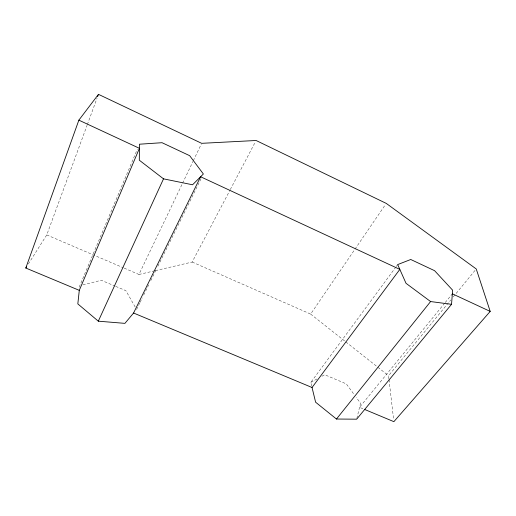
<?xml version="1.0" encoding="UTF-8"?>
<svg xmlns="http://www.w3.org/2000/svg" width="516" height="516" viewBox="0 0 516 516"><rect width="100%" height="100%" fill="white"/><g stroke="black" fill="none" stroke-linecap="round" stroke-linejoin="round"><path stroke-width="0.39" stroke-dasharray="2.58 1.94" d="M79.625 287.238L79.793 285.671L137.275 149.395M356.853 418.437L360.523 403.228L356.259 397.417M28.367 263.979L46.756 234.922L87.069 125.33M87.346 124.569L97.073 98.117M124.208 268.146L138.959 274.473L182.245 183.902M182.593 183.18L192.984 161.444M193.326 160.715L201.292 144.054M136.566 309.445L139.765 302.963M140.12 302.241L142.255 297.919M143.674 295.036L147.228 287.831M147.582 287.115L149.363 283.51M150.782 280.627L156.471 269.1M157.89 266.217L201.246 178.33M155.387 270.636L192.152 262.044L229.923 190.256M230.297 189.54L255.349 141.919M192.152 262.044L310.645 314.083L354.557 249.789M355.008 249.125L385.342 204.717M311.69 386.052L310.806 382.408L395.778 267.172M396.256 266.52L397.688 264.579M444.702 303.163L359.536 407.324L363.187 408.853M445.211 302.544L452.351 293.81M388.929 378.879L388.567 375.713L450.752 299.99M453.3 296.887L475.223 270.197M310.806 382.408L317.056 378.95M321.913 376.267L324.687 374.732L346.307 383.872L354.363 394.837M82.863 284.903L101.278 280.272L115.029 286.09M138.959 274.473L154.6 270.816M115.758 286.393L125.891 290.682L135.379 307.362M46.756 234.922L123.466 267.83M310.645 314.083L345.204 341.418M345.836 341.915L377.254 366.766M377.88 367.263L388.567 375.713M389.025 379.673L393.695 420.076"/><path stroke-width="0.77" d="M451.539 304.317L452.629 290.185L434.588 270.687L410.749 259.496L397.688 264.579L406.021 283.31L430.602 301.55L451.539 304.317L356.672 419.179L336.464 419.037L315.611 402.203L312.045 387.503L399.829 269.391L200.608 176.756L133.573 313.019L124.911 323.364L98.311 321.178L77.826 303.905L79.29 290.36L139.423 148.311L78.864 120.151L25.8 268.036L79.29 290.36M97.627 96.608L98.182 95.092M98.311 321.178L163.514 178.846L192.552 184.78L203.375 174.002L189.662 155.677L162.043 142.706L139.462 144.209L139.307 160.199L163.514 178.846M25.8 268.036L26.658 266.688M78.864 120.151L98.466 94.338L201.64 143.325L256.097 140.494L386.245 203.388L476.242 268.959L490.2 311.406L393.876 421.662L364.651 409.459M336.464 419.037L430.602 301.55M133.573 313.019L312.045 387.503M452.351 293.81L490.2 311.406"/></g></svg>
